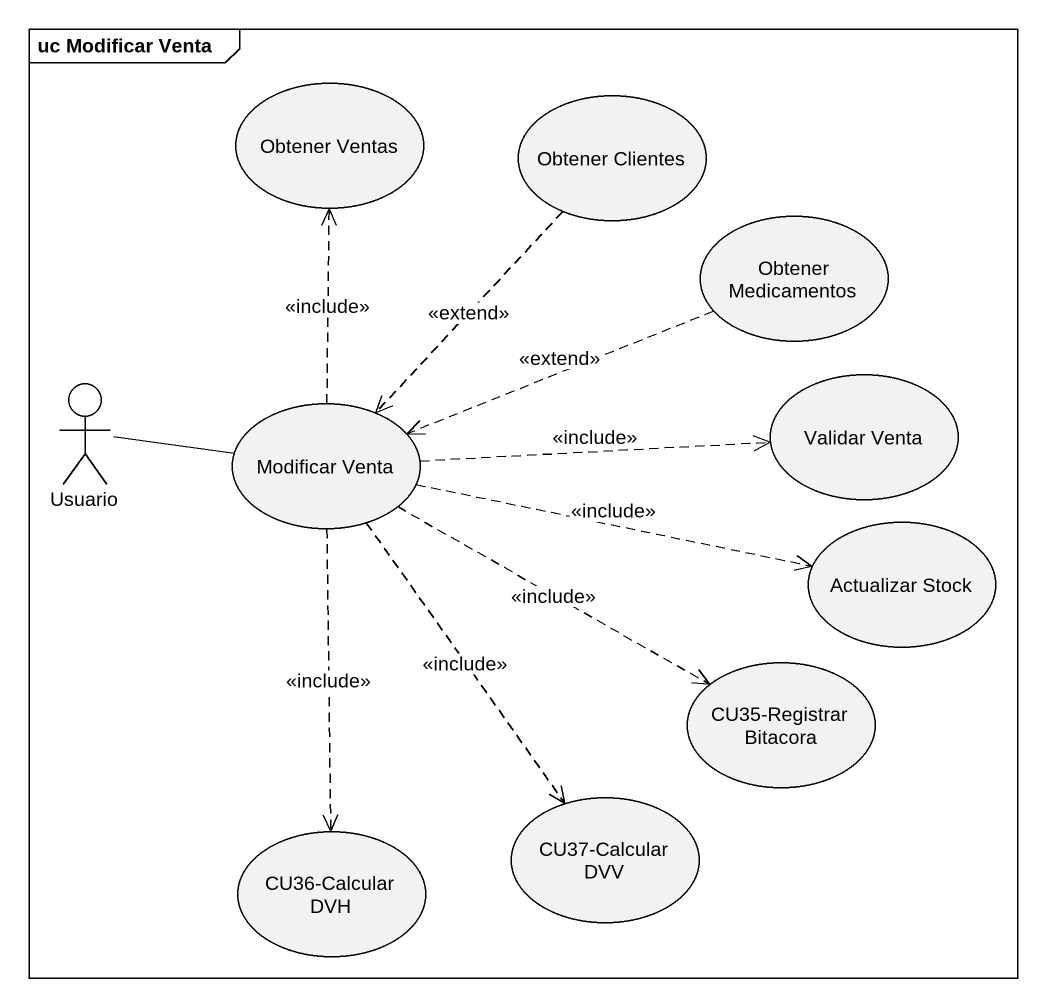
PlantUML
@startuml
mainframe uc Modificar Venta
usecase "Obtener Ventas" as Obtener_Ventas
usecase "Obtener Clientes" as Obtener_Clientes
usecase "Obtener Medicamentos" as Obtener_Medicamentos
actor Usuario
usecase "Validar Venta" as Validar_Venta
usecase "Modificar Venta" as Modificar_Venta
usecase "Actualizar Stock" as Actualizar_Stock
usecase "CU35-Registrar Bitacora" as CU35_Registrar_Bitacora
usecase "CU37-Calcular DVV" as CU37_Calcular_DVV
usecase "CU36-Calcular DVH" as CU36_Calcular_DVH
Obtener_Clientes ..> Modificar_Venta : <<extend>>
Obtener_Medicamentos .left.> Modificar_Venta : <<extend>>
Usuario -right- Modificar_Venta
Modificar_Venta .up.> Obtener_Ventas : <<include>>
Modificar_Venta .right.> Validar_Venta : <<include>>
Modificar_Venta .right.> Actualizar_Stock : <<include>>
Modificar_Venta .right.> CU35_Registrar_Bitacora : <<include>>
Modificar_Venta ..> CU37_Calcular_DVV : <<include>>
Modificar_Venta ..> CU36_Calcular_DVH : <<include>>
@enduml
